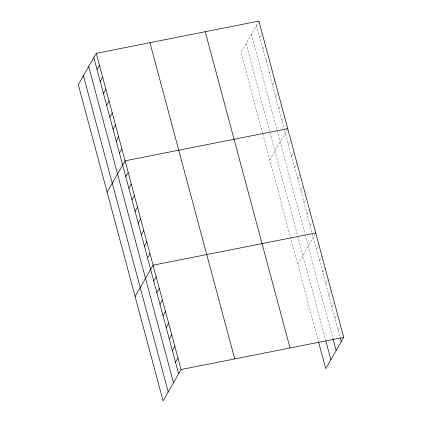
<?xml version="1.0" encoding="UTF-8"?>
<svg xmlns="http://www.w3.org/2000/svg" width="422" height="422" viewBox="0 0 422 422"><rect width="100%" height="100%" fill="white"/><g stroke="black" fill="none" stroke-linecap="round" stroke-linejoin="round"><path stroke-width="0.32" stroke-dasharray="2.11 1.58" d="M258.908 21.1L240.951 52.449L262.531 132.935M259.683 37.284L262.109 33.048M262.885 49.232L265.311 44.996M266.092 61.174L268.519 56.944M269.294 73.122L271.721 68.886M272.496 85.07L274.922 80.834M275.703 97.018L278.124 92.782M278.905 108.966L281.332 104.73M282.107 120.914L284.533 116.678M269.785 159.975L287.435 129.153M288.421 144.456L290.848 140.22M291.528 156.05L293.955 151.815M294.64 167.645L297.067 163.409M297.747 179.244L300.174 175.009M300.86 190.839L303.281 186.603M303.967 202.433L306.393 198.198M307.074 214.028L309.5 209.792M310.186 225.622L312.612 221.386M297.763 264.336L315.419 233.514M316.405 248.816L318.826 244.581M319.512 260.411L321.939 256.175M322.619 272.005L325.046 267.77M325.731 283.605L328.158 279.369M328.838 295.2L331.265 290.964M331.95 306.794L334.377 302.558M335.057 318.388L337.484 314.153M338.17 329.988L340.591 325.752M256.481 25.336L284.47 129.718M284.639 130.345L312.312 233.556M312.475 234.168L340.132 337.31M251.354 34.282L304.895 233.962M305.059 234.574L333.042 338.935M246.079 43.503L325.636 340.216M262.7 133.563L318.383 341.234"/><path stroke-width="0.63" d="M96.253 53.304L78.297 84.653L163.092 400.9L181.049 369.551L96.253 53.304L258.908 21.1L343.703 337.347L325.747 368.696L318.547 341.841M97.028 69.488L99.455 65.252M100.23 81.435L102.657 77.2M103.437 93.383L105.864 89.147M106.639 105.326L109.066 101.095M109.841 117.274L112.268 113.038M113.049 129.222L115.47 124.986M116.25 141.17L118.677 136.934M119.452 153.117L121.879 148.882M107.13 192.179L125.081 160.829L287.735 128.626M125.767 176.66L128.193 172.424M128.874 188.254L131.3 184.018M131.986 199.849L134.412 195.613M135.093 211.448L137.519 207.213M138.205 223.043L140.626 218.807M141.312 234.637L143.738 230.401M144.419 246.232L146.845 241.996M147.531 257.831L149.958 253.596M135.109 296.539L153.065 265.19L315.719 232.986M153.75 281.02L156.177 276.785M156.857 292.615L159.284 288.379M159.97 304.215L162.391 299.979M163.077 315.809L165.503 311.573M166.184 327.403L168.61 323.168M169.296 338.998L171.722 334.762M172.403 350.592L174.829 346.356M175.515 362.192L177.936 357.956M181.049 369.551L343.703 337.347M340.296 337.922L341.277 341.583M333.042 338.935L336.155 350.529M325.8 340.828L330.874 359.75M205.229 31.729L290.025 347.971M149.926 42.675L234.722 358.922M93.826 57.54L178.622 373.786M88.699 66.486L173.5 382.733M83.424 75.707L168.22 391.954"/></g></svg>
